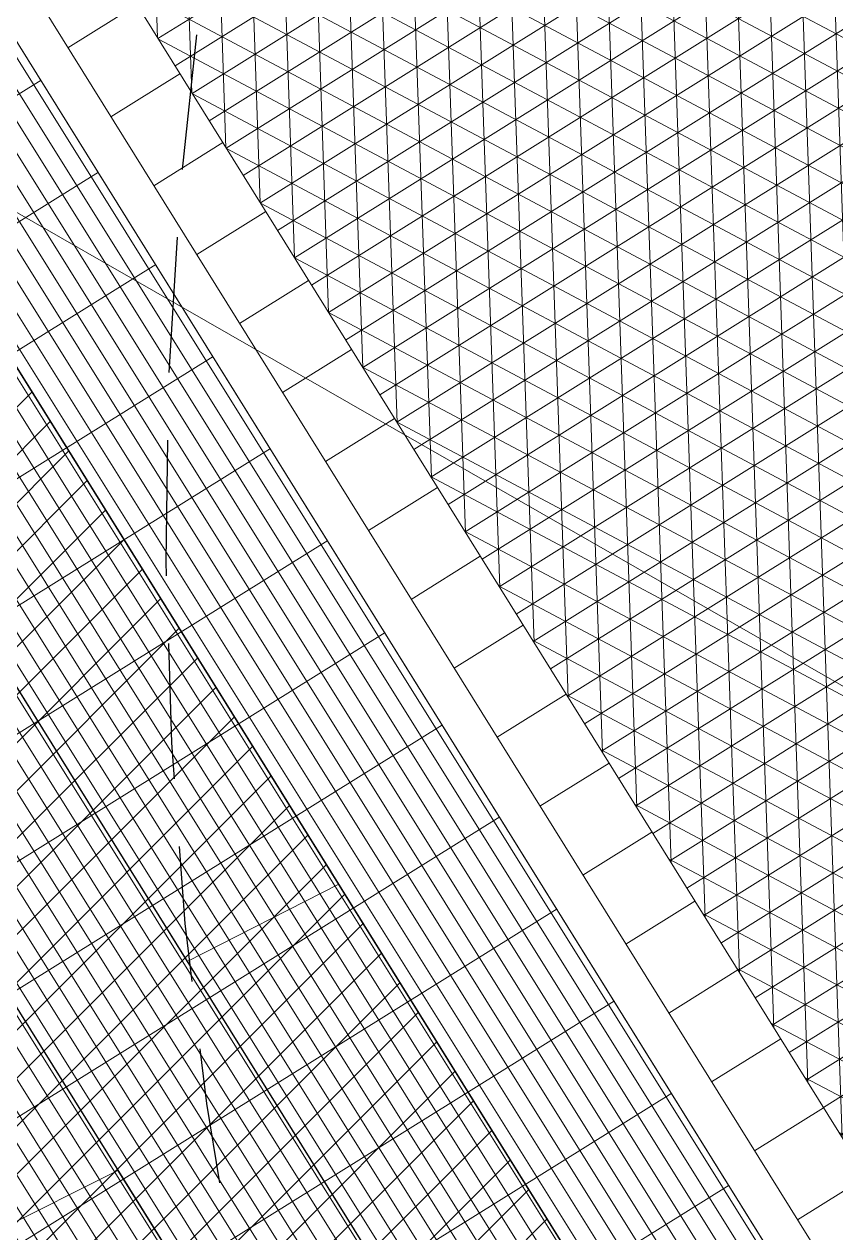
# Model space of a CAD drawing. Header units: metres. Extents: x 678805 to 1359287, y 2747329 to 5497370.
# Drawn here: x 679848.49 to 679854.48, y 2748705.82 to 2748714.73 of the extents above; entities that cross this region are included whole.
import ezdxf
from ezdxf.enums import TextEntityAlignment as Align

# ---------------------------------------------------------------- set-up
doc = ezdxf.new("R2010")
doc.units = ezdxf.units.M
doc.linetypes.add('XREF_MON_GENERAL_LAYOUT$0$DASHEDX2', pattern=[1.5, 1, -0.5])
for name, color, linetype in [('00_XREF_MON_HSC_PAVEMENT', 7, 'Continuous'), ('00_XREF_TWQ_BUILDINGS', 7, 'Continuous'), ('XREF_MON_BUILDINGS$0$02-L-05 Stair', 6, 'Continuous'), ('XREF_MON_GENERAL_LAYOUT$0$02-L-Edge Line Stair +10cm', 6, 'Continuous'), ('XREF_MON_GENERAL_LAYOUT$0$02-L-Sailcloth', 8, 'XREF_MON_GENERAL_LAYOUT$0$DASHEDX2')]:
    doc.layers.add(name, color=color, linetype=linetype)
doc.layers.add('02-L-Waterfeatures 01', color=7, linetype='Continuous', true_color=0x4da6ff)
for name, color, linetype, lineweight in [('XREF_MON_GENERAL_LAYOUT$0$02-L-Level Curves 0.25-0.75m', 33, 'Continuous', 5), ('XREF_MON_GENERAL_LAYOUT$0$02-L-Level Curves 1m', 37, 'Continuous', 5), ('XREF_MON_GENERAL_LAYOUT$0$02-L-Material Change', 251, 'Continuous', 5)]:
    doc.layers.add(name, color=color, linetype=linetype, lineweight=lineweight)
for name, color, linetype, lineweight, true_color in [('XREF_MON_HSC_PAVEMENT$0$02-L-Joints-Paviment_07_Natural Stone', 7, 'Continuous', 5, 0x998833), ('XREF_MON_HSC_PAVEMENT$0$02-L-Joints-Paviment_07_Precast Concrete Blocks 60X40', 7, 'Continuous', 5, 0x999999), ('XREF_MON_HSC_PAVEMENT$0$03-TR-Pavement_07_Precast irregular Concrete Blocks', 7, 'Continuous', 5, 0xb3b3b3), ('XREF_MON_HSC_PAVEMENT$0$03-TR-Pavement_08_Natural Stone Bleachers', 7, 'Continuous', 5, 0x969696)]:
    doc.layers.add(name, color=color, linetype=linetype, lineweight=lineweight, true_color=true_color)
doc.styles.add('XREF_MON_GENERAL_LAYOUT$0$Standard', font='arial.ttf')

# ---------------------------------------------------------------- blocks, each defined once
blk = doc.blocks.new('XREF_MON_BUILDINGS')
at = {"layer": 'XREF_MON_BUILDINGS$0$02-L-05 Stair'}
h = blk.add_hatch(dxfattribs=at)
h.set_pattern_fill('ANSI31', color=256, scale=2)
h.set_pattern_definition([(45, (20.97733, 13.04545), (-0.176776695297, 0.176776695297), [])])
h.paths.add_polyline_path([(679838.1803, 2748728.6836), (679818.03, 2748716.142), (679836.3624, 2748686.6879), (679856.5127, 2748699.2296)])
for points in [[(679838.1754, 2748728.6915), (679818.0251, 2748716.1499), (679836.3574, 2748686.6958), (679856.5077, 2748699.2375)], [(679838.1803, 2748728.6836), (679818.03, 2748716.142), (679836.3624, 2748686.6879), (679856.5127, 2748699.2296)]]:
    blk.add_lwpolyline(points, close=True, dxfattribs=at)
blk = doc.blocks.new('*U514')
at = {"layer": 'XREF_MON_HSC_PAVEMENT$0$02-L-Joints-Paviment_07_Precast Concrete Blocks 60X40'}
blk.add_lwpolyline([(-0.0003, 0), (-0.001, 0.6)], dxfattribs=at)
blk = doc.blocks.new('*U515')
at = {"layer": 'XREF_MON_HSC_PAVEMENT$0$02-L-Joints-Paviment_07_Precast Concrete Blocks 60X40', "color": 0, "linetype": 'ByBlock', "lineweight": -2, "transparency": 16777216, "rotation": 301.8907891982866}
for p in [(679848.8139, 2748714.5604), (679849.1303, 2748714.0518), (679849.4468, 2748713.5432), (679849.7633, 2748713.0347), (679850.0797, 2748712.5261), (679850.3962, 2748712.0175), (679850.7126, 2748711.5089), (679851.0291, 2748711.0003), (679851.3455, 2748710.4917), (679851.662, 2748709.9831), (679851.9784, 2748709.4746), (679852.2949, 2748708.966), (679852.6113, 2748708.4574), (679852.9278, 2748707.9488), (679853.2442, 2748707.4402), (679853.5607, 2748706.9316), (679853.8771, 2748706.4231), (679854.1936, 2748705.9145)]:
    blk.add_blockref('*U514', p, dxfattribs=at)
blk = doc.blocks.new('XREF_MON_HSC_PAVEMENT')
at = {"layer": 'XREF_MON_HSC_PAVEMENT$0$03-TR-Pavement_07_Precast irregular Concrete Blocks', "linetype": 'Continuous'}
h = blk.add_hatch(dxfattribs=at)
h.set_pattern_fill('NET3', color=256, scale=0.075, angle=92)
h.set_pattern_definition([(92, (679898.76976, 2748715.38535), (-0.2379799, -0.0083104), []), (152, (679898.76976, 2748715.38535), (-0.1117929, -0.2102519), []), (212, (679898.76976, 2748715.38535), (0.126187, -0.20194145), [])])
h.paths.add_polyline_path([(679858.5017, 2748700.1264), (679883.3907, 2748715.6196), (679862.6211, 2748743.6439), (679859.1532, 2748741.4809), (679858.8356, 2748741.99), (679839.8294, 2748730.1355)])
at = {"layer": 'XREF_MON_HSC_PAVEMENT$0$03-TR-Pavement_08_Natural Stone Bleachers', "ltscale": 0.3}
h = blk.add_hatch(dxfattribs=at)
h.set_pattern_fill('ANSI31', color=256, scale=0.0393, angle=77)
h.set_pattern_definition([(122, (0, 0), (-0.105817321318, -0.066122000993), [])])
h.paths.add_polyline_path([(679818.0219, 2748716.155), (679839.2374, 2748729.3845), (679857.5813, 2748699.9076), (679836.3572, 2748686.6957)])
at = {"layer": 'XREF_MON_HSC_PAVEMENT$0$02-L-Joints-Paviment_07_Natural Stone'}
for points in [[(679839.3154, 2748729.2636), (679857.4994, 2748700.0393)], [(679848.6157, 2748714.3216), (679827.3959, 2748701.0949)], [(679849.0384, 2748713.6424), (679827.8186, 2748700.4157)], [(679849.4612, 2748712.9632), (679828.2414, 2748699.7365)], [(679849.8839, 2748712.284), (679828.6641, 2748699.0573)], [(679850.3067, 2748711.6049), (679829.0868, 2748698.3781)], [(679850.7294, 2748710.9257), (679829.5096, 2748697.699)], [(679851.1521, 2748710.2465), (679829.9323, 2748697.0198)], [(679851.5749, 2748709.5673), (679830.3551, 2748696.3406)], [(679851.9976, 2748708.8881), (679830.7778, 2748695.6614)], [(679852.4204, 2748708.2089), (679831.2006, 2748694.9822)], [(679852.8431, 2748707.5298), (679831.6233, 2748694.303)], [(679853.2659, 2748706.8506), (679832.046, 2748693.6239)], [(679853.6886, 2748706.1714), (679832.4688, 2748692.9447)]]:
    blk.add_lwpolyline(points, dxfattribs=at)
at = {"layer": 'XREF_MON_HSC_PAVEMENT$0$02-L-Joints-Paviment_07_Precast Concrete Blocks 60X40'}
blk.add_lwpolyline([(679839.8292, 2748730.1357), (679858.5017, 2748700.1264), (679857.9923, 2748699.8093)], dxfattribs=at)
blk.add_blockref('*U515', (0, 0), dxfattribs=at)
blk = doc.blocks.new('XREF_MON_GENERAL_LAYOUT')
at = {"layer": 'XREF_MON_GENERAL_LAYOUT$0$02-L-Edge Line Stair +10cm'}
for p, q in [((679837.1776, 2748727.9305), (679855.3621, 2748698.7141)), ((679836.1177, 2748727.2695), (679854.3016, 2748698.054))]:
    blk.add_line(p, q, dxfattribs=at)
blk.add_lwpolyline([(679856.4249, 2748699.3707), (679838.2376, 2748728.5915)], dxfattribs=at)
at = {"layer": 'XREF_MON_GENERAL_LAYOUT$0$02-L-Level Curves 0.25-0.75m', "ltscale": 0.3}
for points in [[(679835.8226, 2748725.3796), (679836.9343, 2748725.9468), (679839.6987, 2748721.5159), (679840.8153, 2748722.0855), (679843.5744, 2748717.6533), (679844.6911, 2748718.223), (679847.3329, 2748713.9785), (679918.0561, 2748673.4111)], [(679904.882, 2748668.2748), (679853.82, 2748697.5643), (679855.4472, 2748698.5774), (679853.0587, 2748702.4148), (679851.9359, 2748701.8549), (679849.1826, 2748706.2785), (679848.0597, 2748705.7186), (679845.3071, 2748710.1412), (679844.1842, 2748709.5813), (679841.4309, 2748714.0049), (679840.308, 2748713.445), (679837.5505, 2748717.8665), (679836.4276, 2748717.3065), (679833.6714, 2748721.7351), (679832.5587, 2748721.1675), (679830.7286, 2748724.1079), (679819.6213, 2748717.181), (679815.9488, 2748719.4172), (679748.776, 2748667.661)]]:
    blk.add_lwpolyline(points, dxfattribs=at)
at = {"layer": 'XREF_MON_GENERAL_LAYOUT$0$02-L-Level Curves 1m', "ltscale": 0.3}
blk.add_lwpolyline([(679971.9885, 2748689.4897), (679931.0228, 2748676.8676), (679925.3519, 2748686.0272), (679921.04, 2748684.6037), (679919.8911, 2748685.4777), (679915.2465, 2748683.94), (679918.7777, 2748673.2472), (679911.469, 2748670.843), (679853.4763, 2748704.108), (679850.8111, 2748708.39), (679849.6934, 2748707.8203), (679846.9396, 2748712.2547), (679845.8188, 2748711.683), (679843.0594, 2748716.1164), (679841.9427, 2748715.5467), (679839.1788, 2748719.9778), (679838.0623, 2748719.4082), (679835.3029, 2748723.8417), (679834.1863, 2748723.2721), (679832.8484, 2748725.4301), (679824.9221, 2748720.4869), (679815.7818, 2748725.7299), (679851.5987, 2748752.2879)], dxfattribs=at)
at = {"layer": 'XREF_MON_GENERAL_LAYOUT$0$02-L-Material Change'}
for points in [[(679795.5953, 2748702.5471), (679839.3201, 2748729.8182), (679857.9923, 2748699.8093)], [(679839.2267, 2748729.4061), (679857.5833, 2748699.9044)]]:
    blk.add_lwpolyline(points, dxfattribs=at)
at = {"layer": 'XREF_MON_GENERAL_LAYOUT$0$02-L-Sailcloth', "elevation": 0}
blk.add_lwpolyline([(679809.7551, 2748716.5509, 0.122041), (679849.9788, 2748716.1409, 0.181282), (679853.8749, 2748695.4755, 0.124933), (679823.1348, 2748698.7606, 0.12741)], format="xyb", close=True, dxfattribs=at)
at = {"style": 'XREF_MON_GENERAL_LAYOUT$0$Standard'}
for tag, rotation, p in [('604,00', 330.26429, (679905.7703, 2748776.5578)), ('603,00', 330.26429, (679901.8609, 2748753.4772)), ('600,00', 133.82598, (679944.5968, 2748745.1526)), ('602,00', 330.26429, (679883.3192, 2748738.7269)), ('601,00', 117.89057, (679920.972, 2748732.8701)), ('601,00', 330.26429, (679864.7775, 2748723.9765)), ('600,00', 40.88332, (679777.4054, 2748705.4436, 1.17)), ('602,00', 330.26429, (679941.2749, 2748705.483)), ('601,00', 40.88332, (679701.7984, 2748703.8886, 1.17)), ('598,00', 62.09101, (679810.2666, 2748702.6187)), ('600,00', 330.26429, (679877.7815, 2748691.1312)), ('600,00', 19.55109, (679920.4438, 2748685.4955)), ('601,00', 330.26429, (679934.8129, 2748683.8036)), ('599,00', 330.26429, (679854.5671, 2748679.0611)), ('600,00', 88.39282, (679743.9135, 2748675.5716)), ('599,00', 20.60862, (679924.2599, 2748675.2164)), ('601,00', 88.39282, (679728.0346, 2748671.3178, -2)), ('602,00', 88.39282, (679711.8258, 2748665.9661, -1)), ('603,00', 88.39282, (679695.6151, 2748660.611)), ('599,00', 40.88332, (679788.8073, 2748655.8292, 1.17)), ('601,00', 40.88332, (679627.6123, 2748644.6026, 1.17)), ('603,00', 41.70581, (679702.4989, 2748628.4844, 1.17)), ('600,00', 40.88332, (679645.925, 2748597.9261, 1.17)), ('599,00', 34.22768, (679673.5744, 2748555.136, 5.34))]:
    blk.add_attdef(tag, text='', height=1, rotation=rotation, dxfattribs=at).set_placement(p, align=Align.MIDDLE)
at = {"ltscale": 0.3, "style": 'XREF_MON_GENERAL_LAYOUT$0$Standard'}
for tag, rotation, p in [('603,50', 330.26429, (679911.5006, 2748760.5702)), ('602,50', 330.26429, (679892.8647, 2748745.8464)), ('600,50', 133.82598, (679933.0483, 2748738.7294)), ('601,50', 330.26429, (679873.5807, 2748731.6715)), ('601,50', 101.28567, (679909.522, 2748726.9453)), ('602,50', 330.26429, (679948.6249, 2748713.8598)), ('600,50', 39.60595, (679743.2426, 2748706.9713)), ('600,50', 330.26429, (679880.266, 2748702.726)), ('600,50', 17.35374, (679917.6151, 2748690.5539)), ('599,50', 330.26429, (679867.1975, 2748684.7162)), ('599,50', 18.89439, (679921.7104, 2748680.5784)), ('599,50', 39.60595, (679778.9915, 2748677.2412)), ('600,50', 88.39282, (679735.9249, 2748673.5861)), ('601,50', 88.39282, (679719.9063, 2748668.581)), ('602,50', 88.39282, (679703.4738, 2748663.4518)), ('598,50', 330.26429, (679861.7651, 2748662.3968)), ('601,50', 39.60595, (679610.5133, 2748662.0612)), ('600,00', 41.70581, (679752.3076, 2748637.6854)), ('601,00', 41.70581, (679736.0441, 2748634.5376)), ('599,00', 35.08346, (679763.0433, 2748634.415, 1.17)), ('602,00', 41.70581, (679720.1743, 2748633.0959, 1.17)), ('600,00', 35.08346, (679747.0628, 2748629.9031, 1.17)), ('601,00', 35.08346, (679731.2456, 2748625.2389, 1.17)), ('600,50', 39.60595, (679636.9197, 2748621.3387)), ('602,00', 35.08346, (679715.3998, 2748620.6394, 1.17)), ('599,50', 28.7604, (679659.4816, 2748574.3233))]:
    blk.add_attdef(tag, text='', height=1, rotation=rotation, dxfattribs=at).set_placement(p, align=Align.MIDDLE)

msp = doc.modelspace()

# ---------------------------------------------------------------- block references
at = {"layer": '00_XREF_MON_HSC_PAVEMENT'}
msp.add_blockref('XREF_MON_HSC_PAVEMENT', (0, 0), dxfattribs=at)

# ---------------------------------------------------------------- next in the draw order: block references
at = {"layer": '00_XREF_TWQ_BUILDINGS'}
msp.add_blockref('XREF_MON_BUILDINGS', (0, 0), dxfattribs=at)

# ---------------------------------------------------------------- next in the draw order: block references
msp.add_blockref('XREF_MON_BUILDINGS', (0, 0))

# ---------------------------------------------------------------- next in the draw order: block references
at = {"layer": '02-L-Waterfeatures 01', "color": 18, "true_color": 0x000000}
msp.add_blockref('XREF_MON_GENERAL_LAYOUT', (0, 0), dxfattribs=at)

doc.saveas('drawing.dxf')
